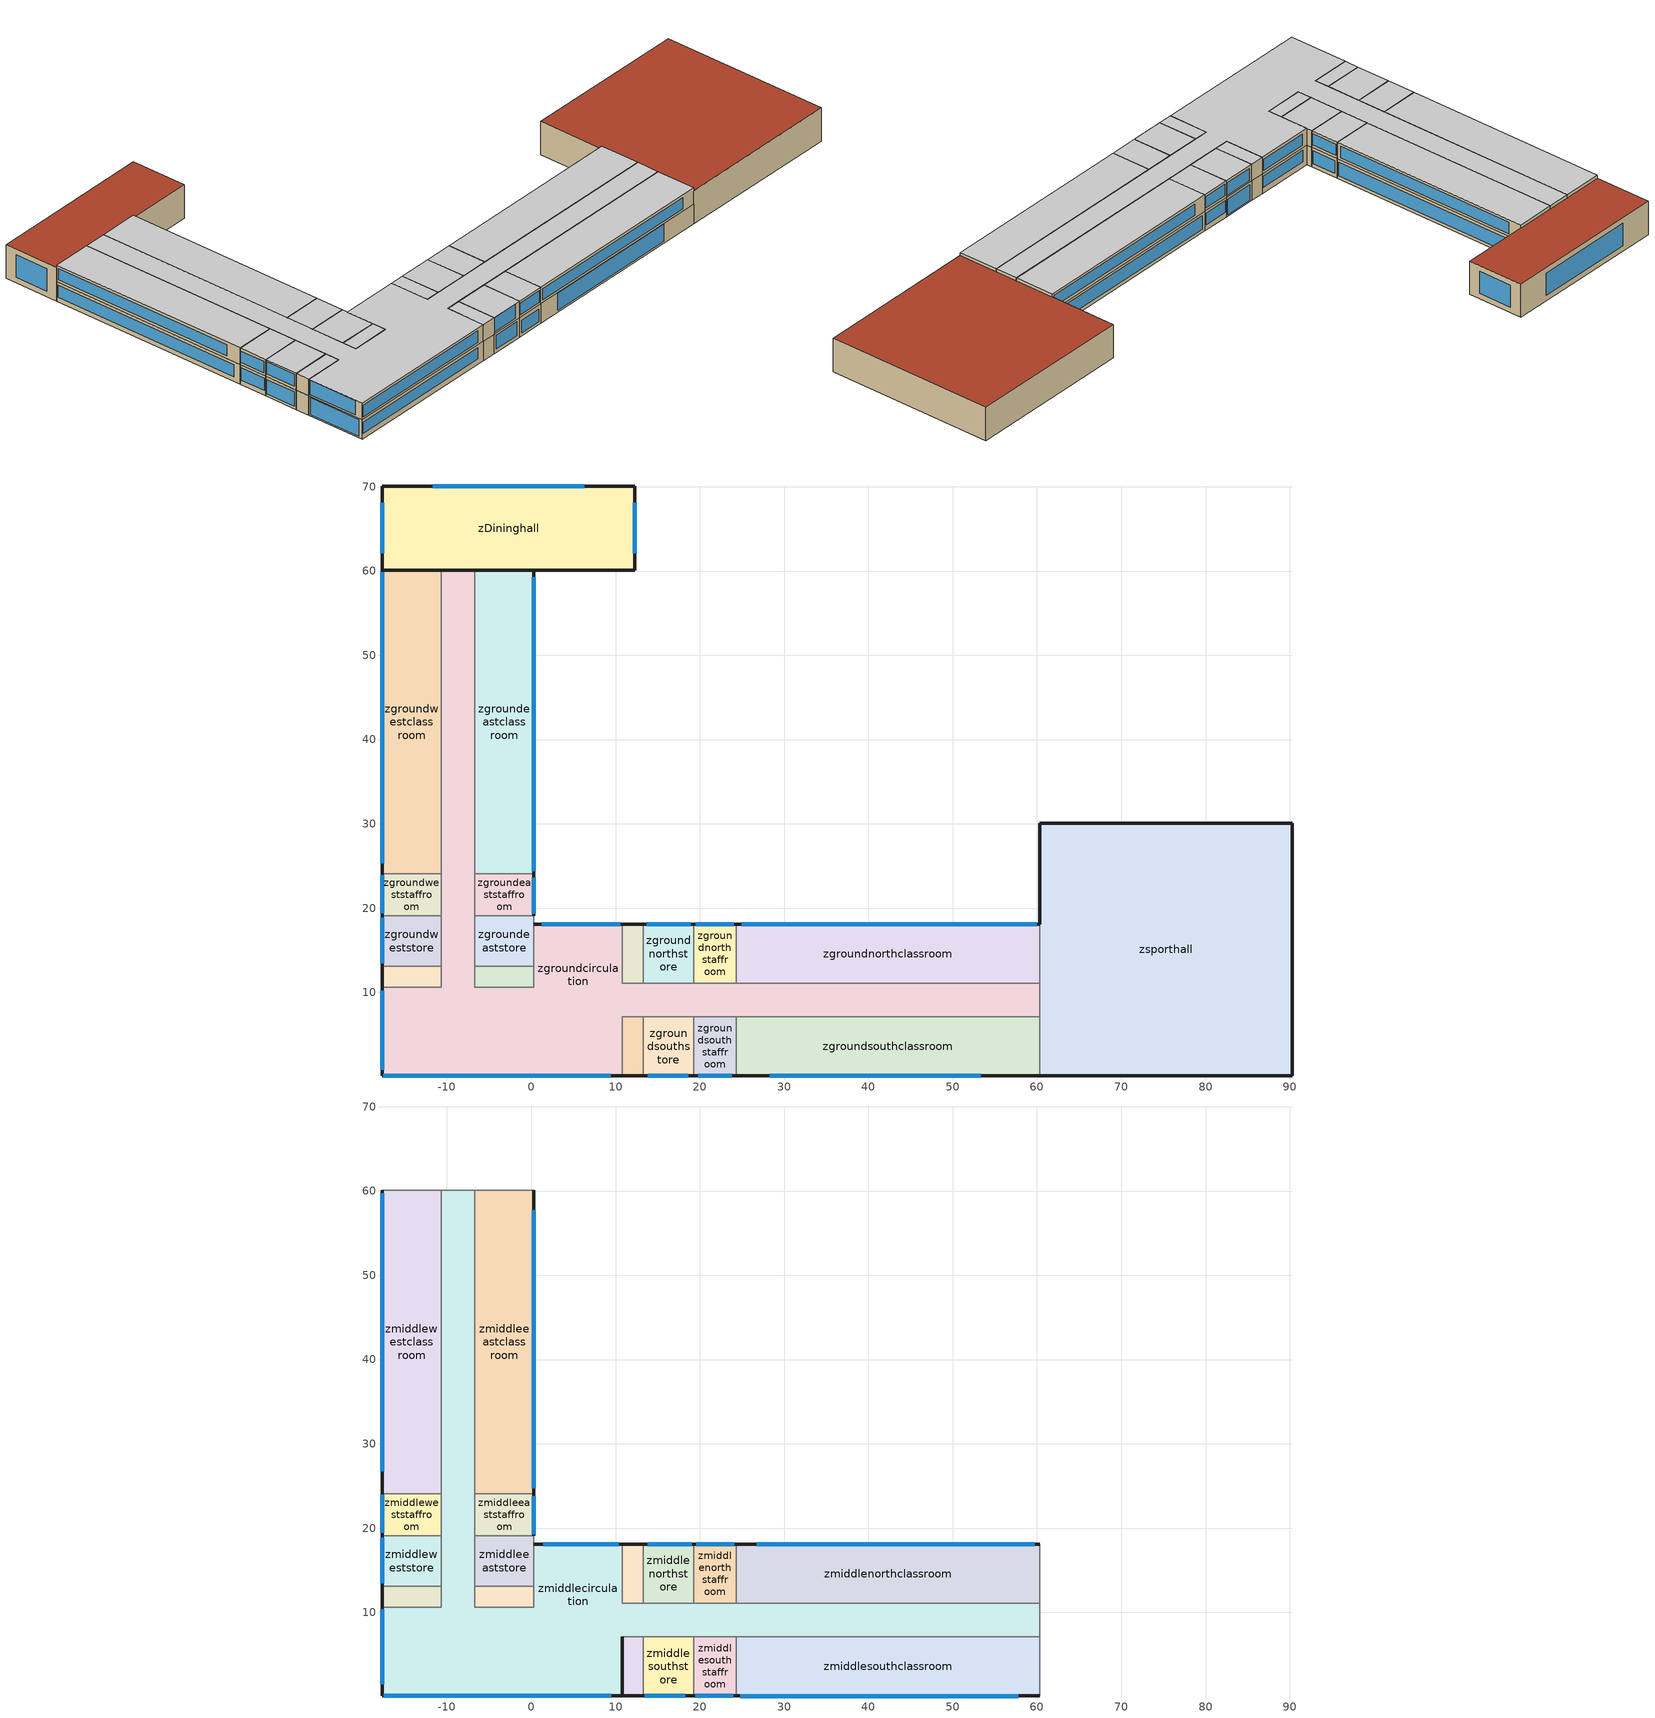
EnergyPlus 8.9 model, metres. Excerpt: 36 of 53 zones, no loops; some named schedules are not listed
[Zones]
zDininghall
 floor ground (Exterior Floor): 12.31,70.09 12.31,60.09 -17.69,60.09 -17.69,70.09 z0
 wall outside (Exterior Wall): 12.31,60.09 12.31,70.09 -17.69,70.09 -17.69,60.09 12.31,60.09 z0:6
 window (Exterior Window): -17.69,68.09 -17.69,62.09 / 6.31,70.09 -11.69,70.09 / 12.31,62.09 12.31,68.09 z1:5
 roof outside (Exterior Roof): -17.69,70.09 -17.69,60.09 12.31,60.09 12.31,70.09 z6
zgroundeastclassroom
 floor ground (Exterior Floor): 0.31,60.09 0.31,24.09 -6.69,24.09 -6.69,60.09 z0
 wall outside (Exterior Wall): 0.31,24.09 0.31,60.09 z0:3.5
 wall adiabatic (Interior Wall): 0.31,60.09 -6.69,60.09 -6.69,24.09 0.31,24.09 z0:3.5
 window (Exterior Window): 0.31,24.37 0.31,59.24 z0.58:3
 ceiling adiabatic (Interior Ceiling): -6.69,60.09 -6.69,24.09 0.31,24.09 0.31,60.09 z3.5
zgroundweststaffroom
 floor ground (Exterior Floor): -10.69,24.09 -10.69,19.09 -17.69,19.09 -17.69,24.09 z0
 wall outside (Exterior Wall): -17.69,24.09 -17.69,19.09 z0:3.5
 wall adiabatic (Interior Wall): -17.69,19.09 -10.69,19.09 -10.69,24.09 -17.69,24.09 z0:3.5
 window (Exterior Window): -17.69,23.92 -17.69,19.42 z0.82:3
 ceiling adiabatic (Interior Ceiling): -17.69,24.09 -17.69,19.09 -10.69,19.09 -10.69,24.09 z3.5
zgroundwestclassroom
 floor ground (Exterior Floor): -10.69,60.09 -10.69,24.09 -17.69,24.09 -17.69,60.09 z0
 wall outside (Exterior Wall): -17.69,60.09 -17.69,24.09 z0:3.5
 wall adiabatic (Interior Wall): -17.69,24.09 -10.69,24.09 -10.69,60.09 -17.69,60.09 z0:3.5
 window (Exterior Window): -17.69,59.85 -17.69,25.35 z0.78:3
 ceiling adiabatic (Interior Ceiling): -17.69,60.09 -17.69,24.09 -10.69,24.09 -10.69,60.09 z3.5
zgroundweststore
 floor ground (Exterior Floor): -10.69,19.09 -10.69,13.09 -17.69,13.09 -17.69,19.09 z0
 wall outside (Exterior Wall): -17.69,19.09 -17.69,13.09 z0:3.5
 wall adiabatic (Interior Wall): -17.69,13.09 -10.69,13.09 -10.69,19.09 -17.69,19.09 z0:3.5
 window (Exterior Window): -17.69,18.87 -17.69,13.47 z0.46:3
 roof outside (Exterior Roof): -17.69,19.09 -17.69,13.09 -10.69,13.09 -10.69,19.09 z3.5
zgroundwesttoilet
 floor ground (Exterior Floor): -10.69,13.09 -10.69,10.59 -17.69,10.59 -17.69,13.09 z0
 wall outside (Exterior Wall): -17.69,13.09 -17.69,10.59 z0:3.5
 wall adiabatic (Interior Wall): -17.69,10.59 -10.69,10.59 -10.69,13.09 -17.69,13.09 z0:3.5
 ceiling adiabatic (Interior Ceiling): -17.69,13.09 -17.69,10.59 -10.69,10.59 -10.69,13.09 z3.5
zgroundeasttoilet
 floor ground (Exterior Floor): 0.31,13.09 0.31,10.59 -6.69,10.59 -6.69,13.09 z0
 wall adiabatic (Exterior Wall): 0.31,13.09 -6.69,13.09 z0:3.5
 wall adiabatic (Interior Wall): -6.69,13.09 -6.69,10.59 0.31,10.59 0.31,13.09 z0:3.5
 ceiling adiabatic (Interior Ceiling): -6.69,13.09 -6.69,10.59 0.31,10.59 0.31,13.09 z3.5
zgroundeaststore
 floor ground (Exterior Floor): 0.31,19.09 0.31,13.09 -6.69,13.09 -6.69,19.09 z0
 wall adiabatic (Interior Wall): -6.69,19.09 -6.69,13.09 0.31,13.09 0.31,19.09 -6.69,19.09 z0:3.5
 ceiling adiabatic (Interior Ceiling): -6.69,19.09 -6.69,13.09 0.31,13.09 0.31,19.09 z3.5
zgroundeaststaffroom
 floor ground (Exterior Floor): 0.31,24.09 0.31,19.09 -6.69,19.09 -6.69,24.09 z0
 wall outside (Exterior Wall): 0.31,19.09 0.31,24.09 z0:3.5
 wall adiabatic (Interior Wall): 0.31,24.09 -6.69,24.09 -6.69,19.09 0.31,19.09 z0:3.5
 window (Exterior Window): 0.31,19.34 0.31,23.6 z0.7:3
 ceiling adiabatic (Interior Ceiling): -6.69,24.09 -6.69,19.09 0.31,19.09 0.31,24.09 z3.5
zgroundnorthclassroom
 floor ground (Exterior Floor): 60.31,18.09 60.31,11.09 24.31,11.09 24.31,18.09 z0
 wall outside (Exterior Wall): 60.31,18.09 24.31,18.09 z0:3.5
 wall adiabatic (Interior Wall): 24.31,18.09 24.31,11.09 60.31,11.09 60.31,18.09 z0:3.5
 window (Exterior Window): 59.97,18.09 24.97,18.09 z0.64:3
 ceiling adiabatic (Interior Ceiling): 24.31,18.09 24.31,11.09 60.31,11.09 60.31,18.09 z3.5
zgroundnorthstaffroom
 floor ground (Exterior Floor): 24.31,18.09 24.31,11.09 19.31,11.09 19.31,18.09 z0
 wall outside (Exterior Wall): 24.31,18.09 19.31,18.09 z0:3.5
 wall adiabatic (Interior Wall): 19.31,18.09 19.31,11.09 24.31,11.09 24.31,18.09 z0:3.5
 window (Exterior Window): 24.04,18.09 19.54,18.09 z1:3
 ceiling adiabatic (Interior Ceiling): 19.31,18.09 19.31,11.09 24.31,11.09 24.31,18.09 z3.5
zgroundnorthstore
 floor ground (Exterior Floor): 19.31,18.09 19.31,11.09 13.31,11.09 13.31,18.09 z0
 wall outside (Exterior Wall): 19.31,18.09 13.31,18.09 z0:3.5
 wall adiabatic (Interior Wall): 13.31,18.09 13.31,11.09 19.31,11.09 19.31,18.09 z0:3.5
 window (Exterior Window): 18.9,18.09 13.7,18.09 z0.23:3
 ceiling adiabatic (Interior Ceiling): 13.31,18.09 13.31,11.09 19.31,11.09 19.31,18.09 z3.5
zgroundnorthtoilet
 floor ground (Exterior Floor): 13.31,18.09 13.31,11.09 10.81,11.09 10.81,18.09 z0
 wall outside (Exterior Wall): 13.31,18.09 10.81,18.09 z0:3.5
 wall adiabatic (Interior Wall): 10.81,18.09 10.81,11.09 13.31,11.09 13.31,18.09 z0:3.5
 ceiling adiabatic (Interior Ceiling): 10.81,18.09 10.81,11.09 13.31,11.09 13.31,18.09 z3.5
zgroundsouthtoilet
 floor ground (Exterior Floor): 13.31,7.09 13.31,0.09 10.81,0.09 10.81,7.09 z0
 wall outside (Exterior Wall): 10.81,0.09 13.31,0.09 z0:3.5
 wall adiabatic (Interior Wall): 13.31,0.09 13.31,7.09 10.81,7.09 10.81,0.09 z0:3.5
 ceiling adiabatic (Interior Ceiling): 10.81,7.09 10.81,0.09 13.31,0.09 13.31,7.09 z3.5
zgroundsouthstaffroom
 floor ground (Exterior Floor): 24.31,7.09 24.31,0.09 19.31,0.09 19.31,7.09 z0
 wall outside (Exterior Wall): 19.31,0.09 24.31,0.09 z0:3.5
 wall adiabatic (Interior Wall): 24.31,0.09 24.31,7.09 19.31,7.09 19.31,0.09 z0:3.5
 window (Exterior Window): 19.8,0.09 23.78,0.09 z0.6:2.84
 ceiling adiabatic (Interior Ceiling): 19.31,7.09 19.31,0.09 24.31,0.09 24.31,7.09 z3.5
zgroundsouthstore
 floor ground (Exterior Floor): 19.31,7.09 19.31,0.09 13.31,0.09 13.31,7.09 z0
 wall outside (Exterior Wall): 13.31,0.09 19.31,0.09 z0:3.5
 wall adiabatic (Interior Wall): 19.31,0.09 19.31,7.09 13.31,7.09 13.31,0.09 z0:3.5
 window (Exterior Window): 13.84,0.09 18.64,0.09 z0.61:3.11
 ceiling adiabatic (Interior Ceiling): 13.31,7.09 13.31,0.09 19.31,0.09 19.31,7.09 z3.5
zgroundsouthclassroom
 floor ground (Exterior Floor): 60.31,7.09 60.31,0.09 24.31,0.09 24.31,7.09 z0
 wall outside (Exterior Wall): 24.31,0.09 60.31,0.09 z0:3.5
 wall adiabatic (Interior Wall): 60.31,0.09 60.31,7.09 24.31,7.09 24.31,0.09 z0:3.5
 window (Exterior Window): 28.31,0.09 53.31,0.09 z0.39:3.39
 ceiling adiabatic (Interior Ceiling): 24.31,7.09 24.31,0.09 60.31,0.09 60.31,7.09 z3.5
zsporthall
 floor ground (Exterior Floor): 90.31,30.09 90.31,0.09 60.31,0.09 60.31,30.09 z0
 wall outside (Exterior Wall): 60.31,0.09 90.31,0.09 90.31,30.09 60.31,30.09 60.31,18.09 z0:6
 wall adiabatic (Interior Wall): 60.31,18.09 60.31,0.09 z0:6
 roof outside (Exterior Roof): 60.31,30.09 60.31,0.09 90.31,0.09 90.31,30.09 z6
zgroundcirculation
 floor ground (Exterior Floor): 60.31,11.09 60.31,7.09 10.81,7.09 10.81,0.09 -17.69,0.09 -17.69,10.59 -10.69,10.59 -10.69,60.09 -6.69,60.09 -6.69,10.59 0.31,10.59 0.31,18.09 10.81,18.09 10.81,11.09 z0
 wall outside (Exterior Wall): 10.81,18.09 0.31,18.09 / -17.69,10.59 -17.69,0.09 10.81,0.09 z0:3.5
 wall adiabatic (Interior Wall): 0.31,18.09 0.31,10.59 -6.69,10.59 -6.69,60.09 -10.69,60.09 -10.69,10.59 -17.69,10.59 / 10.81,0.09 10.81,7.09 60.31,7.09 60.31,11.09 10.81,11.09 10.81,18.09 z0:3.5
 window (Exterior Window): -17.54,0.09 9.46,0.09 / 10.59,18.09 1.26,18.09 z1:3; -17.69,10.2 -17.69,0.82 z0.28:3.28
 ceiling adiabatic (Interior Ceiling): -10.69,60.09 -10.69,10.59 -17.69,10.59 -17.69,0.09 10.81,0.09 10.81,7.09 60.31,7.09 60.31,11.09 10.81,11.09 10.81,18.09 0.31,18.09 0.31,10.59 -6.69,10.59 -6.69,60.09 z3.5
zmiddlewestclassroom
 floor adiabatic (Interior Floor): -10.69,60.09 -10.69,24.09 -17.69,24.09 -17.69,60.09 z3.5
 wall outside (Exterior Wall): -17.69,60.09 -17.69,24.09 z3.5:6.5
 wall adiabatic (Interior Wall): -17.69,24.09 -10.69,24.09 -10.69,60.09 -17.69,60.09 z3.5:6.5
 window (Exterior Window): -17.69,59.75 -17.69,26.75 z4:6
 ceiling adiabatic (Interior Ceiling): -17.69,60.09 -17.69,24.09 -10.69,24.09 -10.69,60.09 z6.5
zmiddleweststaffroom
 floor adiabatic (Interior Floor): -10.69,24.09 -10.69,19.09 -17.69,19.09 -17.69,24.09 z3.5
 wall outside (Exterior Wall): -17.69,24.09 -17.69,19.09 z3.5:6.5
 wall adiabatic (Interior Wall): -17.69,19.09 -10.69,19.09 -10.69,24.09 -17.69,24.09 z3.5:6.5
 window (Exterior Window): -17.69,23.95 -17.69,19.45 z4:6
 ceiling adiabatic (Interior Ceiling): -17.69,24.09 -17.69,19.09 -10.69,19.09 -10.69,24.09 z6.5
zmiddleweststore
 floor adiabatic (Interior Floor): -10.69,19.09 -10.69,13.09 -17.69,13.09 -17.69,19.09 z3.5
 wall outside (Exterior Wall): -17.69,19.09 -17.69,13.09 z3.5:6.5
 wall adiabatic (Interior Wall): -17.69,13.09 -10.69,13.09 -10.69,19.09 -17.69,19.09 z3.5:6.5
 window (Exterior Window): -17.69,18.85 -17.69,13.45 z4:6.22
 ceiling adiabatic (Interior Ceiling): -17.69,19.09 -17.69,13.09 -10.69,13.09 -10.69,19.09 z6.5
zmiddlewesttoilet
 floor adiabatic (Interior Floor): -10.69,13.09 -10.69,10.59 -17.69,10.59 -17.69,13.09 z3.5
 wall outside (Exterior Wall): -17.69,13.09 -17.69,10.59 z3.5:6.5
 wall adiabatic (Interior Wall): -17.69,10.59 -10.69,10.59 -10.69,13.09 -17.69,13.09 z3.5:6.5
 ceiling adiabatic (Interior Ceiling): -17.69,13.09 -17.69,10.59 -10.69,10.59 -10.69,13.09 z6.5
zmiddlenorthstaffroom
 floor adiabatic (Interior Floor): 24.31,18.09 24.31,11.09 19.31,11.09 19.31,18.09 z3.5
 wall outside (Exterior Wall): 24.31,18.09 19.31,18.09 z3.5:6.5
 wall adiabatic (Interior Wall): 19.31,18.09 19.31,11.09 24.31,11.09 24.31,18.09 z3.5:6.5
 window (Exterior Window): 24.09,18.09 19.59,18.09 z4:6
 ceiling adiabatic (Interior Ceiling): 19.31,18.09 19.31,11.09 24.31,11.09 24.31,18.09 z6.5
zmiddlenorthclassroom
 floor adiabatic (Interior Floor): 60.31,18.09 60.31,11.09 24.31,11.09 24.31,18.09 z3.5
 wall outside (Exterior Wall): 60.31,18.09 24.31,18.09 z3.5:6.5
 wall adiabatic (Interior Wall): 24.31,18.09 24.31,11.09 60.31,11.09 60.31,18.09 z3.5:6.5
 window (Exterior Window): 59.73,18.09 26.73,18.09 z4:6
 ceiling adiabatic (Interior Ceiling): 24.31,18.09 24.31,11.09 60.31,11.09 60.31,18.09 z6.5
zmiddlenorthtoiler
 floor adiabatic (Interior Floor): 13.31,18.09 13.31,11.09 10.81,11.09 10.81,18.09 z3.5
 wall outside (Exterior Wall): 13.31,18.09 10.81,18.09 z3.5:6.5
 wall adiabatic (Interior Wall): 10.81,18.09 10.81,11.09 13.31,11.09 13.31,18.09 z3.5:6.5
 ceiling adiabatic (Interior Ceiling): 10.81,18.09 10.81,11.09 13.31,11.09 13.31,18.09 z6.5
zmiddlenorthstore
 floor adiabatic (Interior Floor): 19.31,18.09 19.31,11.09 13.31,11.09 13.31,18.09 z3.5
 wall outside (Exterior Wall): 19.31,18.09 13.31,18.09 z3.5:6.5
 wall adiabatic (Interior Wall): 13.31,18.09 13.31,11.09 19.31,11.09 19.31,18.09 z3.5:6.5
 window (Exterior Window): 19.05,18.09 13.85,18.09 z3.8:6
 ceiling adiabatic (Interior Ceiling): 13.31,18.09 13.31,11.09 19.31,11.09 19.31,18.09 z6.5
zmiddlesouthclassroom
 floor adiabatic (Interior Floor): 60.31,7.09 60.31,0.09 24.31,0.09 24.31,7.09 z3.5
 wall outside (Exterior Wall): 24.31,0.09 60.31,0.09 z3.5:6.5
 wall adiabatic (Interior Wall): 60.31,0.09 60.31,7.09 24.31,7.09 24.31,0.09 z3.5:6.5
 window (Exterior Window): 24.78,0.09 57.78,0.09 z4:6
 ceiling adiabatic (Interior Ceiling): 24.31,7.09 24.31,0.09 60.31,0.09 60.31,7.09 z6.5
zmiddlesouthstaffroom
 floor adiabatic (Interior Floor): 24.31,7.09 24.31,0.09 19.31,0.09 19.31,7.09 z3.5
 wall outside (Exterior Wall): 19.31,0.09 24.31,0.09 z3.5:6.5
 wall adiabatic (Interior Wall): 24.31,0.09 24.31,7.09 19.31,7.09 19.31,0.09 z3.5:6.5
 window (Exterior Window): 19.47,0.09 23.97,0.09 z4:6
 ceiling adiabatic (Interior Ceiling): 19.31,7.09 19.31,0.09 24.31,0.09 24.31,7.09 z6.5
zmiddlesouthtoilet
 floor adiabatic (Interior Floor): 13.31,7.09 13.31,0.09 10.81,0.09 10.81,7.09 z3.5
 wall outside (Exterior Wall): 10.81,0.09 13.31,0.09 z3.5:6.5
 wall outside (Interior Wall): 10.81,7.09 10.81,0.09 z3.5:6.5
 wall adiabatic (Interior Wall): 13.31,0.09 13.31,7.09 10.81,7.09 z3.5:6.5
 ceiling adiabatic (Interior Ceiling): 10.81,7.09 10.81,0.09 13.31,0.09 13.31,7.09 z6.5
zmiddlesouthstore
 floor adiabatic (Interior Floor): 19.31,7.09 19.31,0.09 13.31,0.09 13.31,7.09 z3.5
 wall outside (Exterior Wall): 13.31,0.09 19.31,0.09 z3.5:6.5
 wall adiabatic (Interior Wall): 19.31,0.09 19.31,7.09 13.31,7.09 13.31,0.09 z3.5:6.5
 window (Exterior Window): 13.49,0.09 18.29,0.09 z3.88:6.38
 ceiling adiabatic (Interior Ceiling): 13.31,7.09 13.31,0.09 19.31,0.09 19.31,7.09 z6.5
zmiddlecirculation
 floor adiabatic (Interior Floor): 60.31,11.09 60.31,7.09 10.81,7.09 10.81,0.09 -17.69,0.09 -17.69,10.59 -10.69,10.59 -10.69,60.09 -6.69,60.09 -6.69,10.59 0.31,10.59 0.31,18.09 10.81,18.09 10.81,11.09 z3.5
 wall outside (Exterior Wall): -17.69,10.59 -17.69,0.09 10.81,0.09 / 10.81,18.09 0.31,18.09 z3.5:6.5
 wall adiabatic (Interior Wall): 10.81,0.09 10.81,7.09 60.31,7.09 60.31,11.09 10.81,11.09 10.81,18.09 / 0.31,18.09 0.31,10.59 -6.69,10.59 -6.69,60.09 -10.69,60.09 -10.69,10.59 -17.69,10.59 z3.5:6.5
 window (Exterior Window): -17.48,0.09 9.52,0.09 / 10.4,18.09 1.4,18.09 z4:6; -17.69,10.36 -17.69,1.51 z3.82:6.36
 ceiling adiabatic (Interior Ceiling): -10.69,60.09 -10.69,10.59 -17.69,10.59 -17.69,0.09 10.81,0.09 10.81,7.09 60.31,7.09 60.31,11.09 10.81,11.09 10.81,18.09 0.31,18.09 0.31,10.59 -6.69,10.59 -6.69,60.09 z6.5
zmiddleeaststaffroom
 floor adiabatic (Interior Floor): 0.31,24.09 0.31,19.09 -6.69,19.09 -6.69,24.09 z3.5
 wall outside (Exterior Wall): 0.31,19.09 0.31,24.09 z3.5:6.5
 wall adiabatic (Interior Wall): 0.31,24.09 -6.69,24.09 -6.69,19.09 0.31,19.09 z3.5:6.5
 window (Exterior Window): 0.31,19.26 0.31,23.76 z4:6
 ceiling adiabatic (Interior Ceiling): -6.69,24.09 -6.69,19.09 0.31,19.09 0.31,24.09 z6.5
zmiddleeastclassroom
 floor ground (Exterior Floor): 0.31,60.09 0.31,24.09 -6.69,24.09 -6.69,60.09 z3.5
 wall outside (Exterior Wall): 0.31,24.09 0.31,60.09 z3.5:6.5
 wall adiabatic (Interior Wall): 0.31,60.09 -6.69,60.09 -6.69,24.09 0.31,24.09 z3.5:6.5
 window (Exterior Window): 0.31,24.72 0.31,57.72 z4:6
 ceiling adiabatic (Interior Ceiling): -6.69,60.09 -6.69,24.09 0.31,24.09 0.31,60.09 z6.5
zmiddleeaststore
 floor adiabatic (Interior Floor): 0.31,19.09 0.31,13.09 -6.69,13.09 -6.69,19.09 z3.5
 wall adiabatic (Interior Wall): 0.31,19.09 -6.69,19.09 -6.69,13.09 0.31,13.09 0.31,19.09 z3.5:6.5
 ceiling adiabatic (Interior Ceiling): -6.69,19.09 -6.69,13.09 0.31,13.09 0.31,19.09 z6.5
zmiddleeasttoilet
 floor adiabatic (Interior Floor): 0.31,13.09 0.31,10.59 -6.69,10.59 -6.69,13.09 z3.5
 wall adiabatic (Interior Wall): 0.31,10.59 0.31,13.09 -6.69,13.09 -6.69,10.59 0.31,10.59 z3.5:6.5
 ceiling adiabatic (Interior Ceiling): -6.69,13.09 -6.69,10.59 0.31,10.59 0.31,13.09 z6.5
[Building]
SecondarySchool900: North Axis=0; Terrain=City; Loads Convergence Tolerance Value=0.04; Temperature Convergence Tolerance Value=0.4; Solar Distribution=MinimalShadowing; Maximum Number of Warmup Days=25; Minimum Number of Warmup Days=6
[Site:Location]
LONDON/GATWICK_GBR Design_Conditions: Latitude=51.15; Longitude=-0.18; Time Zone=0; Elevation=62
[SizingPeriod:DesignDay] Day of Month=21; Humidity Condition Type=Wetbulb; Barometric Pressure=100582; Rain Indicator=No; Snow Indicator=No; Daylight Saving Time Indicator=No; Solar Model Indicator=ASHRAEClearSky
Name | Month | Day Type | Maximum DryBulb Temperature | Daily DryBulb Temperature Range | Wetbulb or DewPoint at Maximum DryBulb | Wind Speed | Wind Direction | Sky Clearness
LONDON/GATWICK Ann Htg 99.6% Condns DB | 2 | WinterDesignDay | -4.6 | 0 | -4.6 | 1.5 | 80 | 0
LONDON/GATWICK Ann Clg .4% Condns DB=>MWB | 7 | SummerDesignDay | 27.2 | 9.7 | 18.7 | 3.5 | 90 | 1
[Material]
Name | Roughness | Thickness | Conductivity | Density | Specific Heat
I01 25mm insulation board | MediumRough | 0.0254 | 0.03 | 43 | 1210
I02 50mm insulation board | MediumRough | 0.0508 | 0.03 | 43 | 1210
G01a 19mm gypsum board | MediumSmooth | 0.019 | 0.16 | 800 | 1090
M11 100mm lightweight concrete | MediumRough | 0.1016 | 0.53 | 1280 | 840
F16 Acoustic tile | MediumSmooth | 0.0191 | 0.06 | 368 | 590
M01 100mm brick | MediumRough | 0.1016 | 0.89 | 1920 | 790
M15 200mm heavyweight concrete | MediumRough | 0.2032 | 1.95 | 2240 | 900
[Material:AirGap]
Name | Thermal Resistance
F04 Wall air space resistance | 0.15
F05 Ceiling air space resistance | 0.18
[WindowMaterial:Glazing]
CLEAR 6MM: Optical Data Type=SpectralAverage; Thickness=0.006; Solar Transmittance at Normal Incidence=0.775; Front Side Solar Reflectance at Normal Incidence=0.071; Back Side Solar Reflectance at Normal Incidence=0.071; Visible Transmittance at Normal Incidence=0.881; Front Side Visible Reflectance at Normal Incidence=0.08; Back Side Visible Reflectance at Normal Incidence=0.08; Infrared Transmittance at Normal Incidence=0; Front Side Infrared Hemispherical Emissivity=0.84; Back Side Infrared Hemispherical Emissivity=0.84; Conductivity=0.9
[Construction]
Exterior Floor: M11 100mm lightweight concrete, M15 200mm heavyweight concrete
Interior Floor: F16 Acoustic tile, F05 Ceiling air space resistance, M11 100mm lightweight concrete
Exterior Wall: M01 100mm brick, M15 200mm heavyweight concrete, I01 25mm insulation board, F04 Wall air space resistance, G01a 19mm gypsum board
Interior Wall: G01a 19mm gypsum board, F04 Wall air space resistance, G01a 19mm gypsum board
Interior Ceiling: M11 100mm lightweight concrete, F05 Ceiling air space resistance, F16 Acoustic tile
Exterior Window: CLEAR 6MM
Exterior Roof: M01 100mm brick, M15 200mm heavyweight concrete, I02 50mm insulation board, F04 Wall air space resistance, G01a 19mm gypsum board
[Zone] Multiplier=1
zDininghall; zgroundeastclassroom; zgroundweststaffroom; zgroundwestclassroom; zgroundweststore; zgroundwesttoilet; zgroundeasttoilet; zgroundeaststore; zgroundeaststaffroom; zgroundnorthclassroom; zgroundnorthstaffroom; zgroundnorthstore; zgroundnorthtoilet; zgroundsouthtoilet; zgroundsouthstaffroom; zgroundsouthstore; zgroundsouthclassroom; zsporthall; zgroundcirculation; zmiddlewestclassroom; zmiddleweststaffroom; zmiddleweststore; zmiddlewesttoilet; zmiddlenorthstaffroom; zmiddlenorthclassroom; zmiddlenorthtoiler; zmiddlenorthstore; zmiddlesouthclassroom; zmiddlesouthstaffroom; zmiddlesouthtoilet; zmiddlesouthstore; zmiddlecirculation; zmiddleeaststaffroom; zmiddleeastclassroom; zmiddleeaststore; zmiddleeasttoilet
[PEOPLE] Number of People Calculation Method=People/Area; Sensible Heat Fraction=autocalculate; Carbon Dioxide Generation Rate=3.82e-08; Enable ASHRAE 55 Comfort Warnings=No; Mean Radiant Temperature Calculation Type=ZoneAveraged; Clothing Insulation Calculation Method=ClothingInsulationSchedule
Name | Zone or ZoneList | Number of People Schedule | People per Zone Floor Area | Fraction Radiant | Activity Level Schedule
OccuZDININGHALL | ZDININGHALL | SecSchl_EatDrink_Occ | 0.2 | 0.39 | diningactivity
OccuZGROUNDCIRCULATION | ZGROUNDCIRCULATION | SecSchl_Circulation_Occ | 0.11 | 0.5 | circulationactivity
OccuZGROUNDEASTCLASSROOM | ZGROUNDEASTCLASSROOM | SecSchl_ClassRm_Occ | 0.55 | 0.5 | classactivity
OccuZGROUNDEASTSTAFFROOM | ZGROUNDEASTSTAFFROOM | SecSchl_OpenOff_Occ | 0.11 | 0.39 | staffactivity
OccuZGROUNDEASTSTORE | ZGROUNDEASTSTORE | SecSchl_Store_Occ | 0.11 | 0.5 | storeactivity
OccuZGROUNDEASTTOILET | ZGROUNDEASTTOILET | SecSchl_Toilet_Occ | 0.11 | 0.5 | toiletactivity
OccuZGROUNDNORTHCLASSROOM | ZGROUNDNORTHCLASSROOM | SecSchl_ClassRm_Occ | 0.55 | 0.5 | classactivity
OccuZGROUNDNORTHSTAFFROOM | ZGROUNDNORTHSTAFFROOM | SecSchl_OpenOff_Occ | 0.11 | 0.39 | staffactivity
OccuZGROUNDNORTHSTORE | ZGROUNDNORTHSTORE | SecSchl_Store_Occ | 0.11 | 0.5 | storeactivity
OccuZGROUNDNORTHTOILET | ZGROUNDNORTHTOILET | SecSchl_Toilet_Occ | 0.11 | 0.5 | toiletactivity
OccuZGROUNDSOUTHCLASSROOM | ZGROUNDSOUTHCLASSROOM | SecSchl_ClassRm_Occ | 0.55 | 0.5 | classactivity
OccuZGROUNDSOUTHSTAFFROOM | ZGROUNDSOUTHSTAFFROOM | SecSchl_OpenOff_Occ | 0.11 | 0.39 | staffactivity
OccuZGROUNDSOUTHSTORE | ZGROUNDSOUTHSTORE | SecSchl_Store_Occ | 0.11 | 0.5 | storeactivity
OccuZGROUNDSOUTHTOILET | ZGROUNDSOUTHTOILET | SecSchl_Toilet_Occ | 0.11 | 0.5 | toiletactivity
OccuZGROUNDWESTCLASSROOM | ZGROUNDWESTCLASSROOM | SecSchl_ClassRm_Occ | 0.55 | 0.5 | classactivity
OccuZGROUNDWESTSTAFFROOM | ZGROUNDWESTSTAFFROOM | SecSchl_OpenOff_Occ | 0.11 | 0.39 | staffactivity
OccuZGROUNDWESTSTORE | ZGROUNDWESTSTORE | SecSchl_Store_Occ | 0.11 | 0.5 | storeactivity
OccuZGROUNDWESTTOILET | ZGROUNDWESTTOILET | SecSchl_Toilet_Occ | 0.11 | 0.5 | toiletactivity
OccuZMIDDLECIRCULATION | ZMIDDLECIRCULATION | SecSchl_Circulation_Occ | 0.11 | 0.5 | circulationactivity
OccuZMIDDLEEASTCLASSROOM | ZMIDDLEEASTCLASSROOM | SecSchl_ClassRm_Occ | 0.55 | 0.5 | classactivity
OccuZMIDDLEEASTSTAFFROOM | ZMIDDLEEASTSTAFFROOM | SecSchl_OpenOff_Occ | 0.11 | 0.39 | staffactivity
OccuZMIDDLEEASTSTORE | ZMIDDLEEASTSTORE | SecSchl_Store_Occ | 0.11 | 0.5 | storeactivity
OccuZMIDDLEEASTTOILET | ZMIDDLEEASTTOILET | SecSchl_Toilet_Occ | 0.11 | 0.5 | toiletactivity
OccuZMIDDLENORTHCLASSROOM | ZMIDDLENORTHCLASSROOM | SecSchl_ClassRm_Occ | 0.55 | 0.5 | classactivity
OccuZMIDDLENORTHSTAFFROOM | ZMIDDLENORTHSTAFFROOM | SecSchl_OpenOff_Occ | 0.11 | 0.39 | staffactivity
OccuZMIDDLENORTHSTORE | ZMIDDLENORTHSTORE | SecSchl_Store_Occ | 0.11 | 0.5 | storeactivity
OccuZMIDDLENORTHTOILER | ZMIDDLENORTHTOILER | SecSchl_Toilet_Occ | 0.11 | 0.5 | toiletactivity
OccuZMIDDLESOUTHCLASSROOM | ZMIDDLESOUTHCLASSROOM | SecSchl_ClassRm_Occ | 0.55 | 0.5 | classactivity
OccuZMIDDLESOUTHSTAFFROOM | ZMIDDLESOUTHSTAFFROOM | SecSchl_OpenOff_Occ | 0.11 | 0.39 | staffactivity
OccuZMIDDLESOUTHSTORE | ZMIDDLESOUTHSTORE | SecSchl_Store_Occ | 0.11 | 0.5 | storeactivity
OccuZMIDDLESOUTHTOILET | ZMIDDLESOUTHTOILET | SecSchl_Toilet_Occ | 0.11 | 0.5 | toiletactivity
OccuZMIDDLEWESTCLASSROOM | ZMIDDLEWESTCLASSROOM | SecSchl_ClassRm_Occ | 0.55 | 0.5 | classactivity
OccuZMIDDLEWESTSTAFFROOM | ZMIDDLEWESTSTAFFROOM | SecSchl_OpenOff_Occ | 0.11 | 0.39 | staffactivity
OccuZMIDDLEWESTSTORE | ZMIDDLEWESTSTORE | SecSchl_Store_Occ | 0.11 | 0.5 | storeactivity
OccuZMIDDLEWESTTOILET | ZMIDDLEWESTTOILET | SecSchl_Toilet_Occ | 0.11 | 0.5 | toiletactivity
OccuZSPORTHALL | ZSPORTHALL | SecSchl_DrySptHall_Occ | 0.05 | 0.66 | sportactivity
[LIGHTS] Design Level Calculation Method=Watts/Area; Return Air Fraction=0; Fraction Radiant=0.42; Fraction Visible=0.18; Fraction Replaceable=1; EndUse Subcategory=General; Return Air Fraction Calculated from Plenum Temperature=No; Return Air Fraction Function of Plenum Temperature Coefficient 1=0; Return Air Fraction Function of Plenum Temperature Coefficient 2=0
Name | Zone or ZoneList | Schedule | Watts per Zone Floor Area
ZDININGHALL light | ZDININGHALL | SecSchl_EatDrink_Light | 3.75
ZGROUNDCIRCULATION light | ZGROUNDCIRCULATION | SecSchl_Circulation_Light | 2.5
ZGROUNDEASTCLASSROOM light | ZGROUNDEASTCLASSROOM | SecSchl_ClassRm_Light | 7.5
ZGROUNDEASTSTAFFROOM light | ZGROUNDEASTSTAFFROOM | SecSchl_OpenOff_Light | 12.5
ZGROUNDEASTSTORE light | ZGROUNDEASTSTORE | SecSchl_Store_Light | 1.25
ZGROUNDEASTTOILET light | ZGROUNDEASTTOILET | SecSchl_Toilet_Light | 2.5
ZGROUNDNORTHCLASSROOM light | ZGROUNDNORTHCLASSROOM | SecSchl_ClassRm_Light | 7.5
ZGROUNDNORTHSTAFFROOM light | ZGROUNDNORTHSTAFFROOM | SecSchl_OpenOff_Light | 12.5
ZGROUNDNORTHSTORE light | ZGROUNDNORTHSTORE | SecSchl_Store_Light | 1.25
ZGROUNDNORTHTOILET light | ZGROUNDNORTHTOILET | SecSchl_Toilet_Light | 2.5
ZGROUNDSOUTHCLASSROOM light | ZGROUNDSOUTHCLASSROOM | SecSchl_ClassRm_Light | 7.5
ZGROUNDSOUTHSTAFFROOM light | ZGROUNDSOUTHSTAFFROOM | SecSchl_OpenOff_Light | 12.5
ZGROUNDSOUTHSTORE light | ZGROUNDSOUTHSTORE | SecSchl_Store_Light | 1.25
ZGROUNDSOUTHTOILET light | ZGROUNDSOUTHTOILET | SecSchl_Toilet_Light | 2.5
ZGROUNDWESTCLASSROOM light | ZGROUNDWESTCLASSROOM | SecSchl_ClassRm_Light | 7.5
ZGROUNDWESTSTAFFROOM light | ZGROUNDWESTSTAFFROOM | SecSchl_OpenOff_Light | 12.5
ZGROUNDWESTSTORE light | ZGROUNDWESTSTORE | SecSchl_Store_Light | 1.25
ZGROUNDWESTTOILET light | ZGROUNDWESTTOILET | SecSchl_Toilet_Light | 2.5
ZMIDDLECIRCULATION light | ZMIDDLECIRCULATION | SecSchl_Circulation_Light | 2.5
ZMIDDLEEASTCLASSROOM light | ZMIDDLEEASTCLASSROOM | SecSchl_ClassRm_Light | 7.5
ZMIDDLEEASTSTAFFROOM light | ZMIDDLEEASTSTAFFROOM | SecSchl_OpenOff_Light | 12.5
ZMIDDLEEASTSTORE light | ZMIDDLEEASTSTORE | SecSchl_Store_Light | 1.25
ZMIDDLEEASTTOILET light | ZMIDDLEEASTTOILET | SecSchl_Toilet_Light | 2.5
ZMIDDLENORTHCLASSROOM light | ZMIDDLENORTHCLASSROOM | SecSchl_ClassRm_Light | 7.5
ZMIDDLENORTHSTAFFROOM light | ZMIDDLENORTHSTAFFROOM | SecSchl_OpenOff_Light | 12.5
ZMIDDLENORTHSTORE light | ZMIDDLENORTHSTORE | SecSchl_Store_Light | 1.25
ZMIDDLENORTHTOILER light | ZMIDDLENORTHTOILER | SecSchl_Toilet_Light | 2.5
ZMIDDLESOUTHCLASSROOM light | ZMIDDLESOUTHCLASSROOM | SecSchl_ClassRm_Light | 7.5
ZMIDDLESOUTHSTAFFROOM light | ZMIDDLESOUTHSTAFFROOM | SecSchl_OpenOff_Light | 12.5
ZMIDDLESOUTHSTORE light | ZMIDDLESOUTHSTORE | SecSchl_Store_Light | 1.25
ZMIDDLESOUTHTOILET light | ZMIDDLESOUTHTOILET | SecSchl_Toilet_Light | 2.5
ZMIDDLEWESTCLASSROOM light | ZMIDDLEWESTCLASSROOM | SecSchl_ClassRm_Light | 7.5
ZMIDDLEWESTSTAFFROOM light | ZMIDDLEWESTSTAFFROOM | SecSchl_OpenOff_Light | 12.5
ZMIDDLEWESTSTORE light | ZMIDDLEWESTSTORE | SecSchl_Store_Light | 1.25
ZMIDDLEWESTTOILET light | ZMIDDLEWESTTOILET | SecSchl_Toilet_Light | 2.5
ZSPORTHALL light | ZSPORTHALL | SecSchl_DrySptHall_Light | 7.5
[ELECTRICEQUIPMENT] Design Level Calculation Method=Watts/Area; Fraction Latent=0; Fraction Radiant=0.5; Fraction Lost=0; EndUse Subcategory=General
Name | Zone or ZoneList | Schedule | Watts per Zone Floor Area
ZDININGHALL equip | ZDININGHALL | SecSchl_EatDrink_Equip | 20
ZGROUNDCIRCULATION equip | ZGROUNDCIRCULATION | SecSchl_Circulation_Equip | 2
ZGROUNDEASTCLASSROOM equip | ZGROUNDEASTCLASSROOM | SecSchl_ClassRm_Equip | 5
ZGROUNDEASTSTAFFROOM equip | ZGROUNDEASTSTAFFROOM | SecSchl_OpenOff_Equip | 15
ZGROUNDEASTSTORE equip | ZGROUNDEASTSTORE | SecSchl_Store_Equip | 2
ZGROUNDEASTTOILET equip | ZGROUNDEASTTOILET | SecSchl_Toilet_Equip | 5
ZGROUNDNORTHCLASSROOM equip | ZGROUNDNORTHCLASSROOM | SecSchl_ClassRm_Equip | 5
ZGROUNDNORTHSTAFFROOM equip | ZGROUNDNORTHSTAFFROOM | SecSchl_OpenOff_Equip | 15
ZGROUNDNORTHSTORE equip | ZGROUNDNORTHSTORE | SecSchl_Store_Equip | 2
ZGROUNDNORTHTOILET equip | ZGROUNDNORTHTOILET | SecSchl_Toilet_Equip | 5
ZGROUNDSOUTHCLASSROOM equip | ZGROUNDSOUTHCLASSROOM | SecSchl_ClassRm_Equip | 5
ZGROUNDSOUTHSTAFFROOM equip | ZGROUNDSOUTHSTAFFROOM | SecSchl_OpenOff_Equip | 15
ZGROUNDSOUTHSTORE equip | ZGROUNDSOUTHSTORE | SecSchl_Store_Equip | 2
ZGROUNDSOUTHTOILET equip | ZGROUNDSOUTHTOILET | SecSchl_Toilet_Equip | 5
ZGROUNDWESTCLASSROOM equip | ZGROUNDWESTCLASSROOM | SecSchl_ClassRm_Equip | 5
ZGROUNDWESTSTAFFROOM equip | ZGROUNDWESTSTAFFROOM | SecSchl_OpenOff_Equip | 15
ZGROUNDWESTSTORE equip | ZGROUNDWESTSTORE | SecSchl_Store_Equip | 2
ZGROUNDWESTTOILET equip | ZGROUNDWESTTOILET | SecSchl_Toilet_Equip | 5
ZMIDDLECIRCULATION equip | ZMIDDLECIRCULATION | SecSchl_Circulation_Equip | 2
ZMIDDLEEASTCLASSROOM equip | ZMIDDLEEASTCLASSROOM | SecSchl_ClassRm_Equip | 5
ZMIDDLEEASTSTAFFROOM equip | ZMIDDLEEASTSTAFFROOM | SecSchl_OpenOff_Equip | 15
ZMIDDLEEASTSTORE equip | ZMIDDLEEASTSTORE | SecSchl_Store_Equip | 2
ZMIDDLEEASTTOILET equip | ZMIDDLEEASTTOILET | SecSchl_Toilet_Equip | 5
ZMIDDLENORTHCLASSROOM equip | ZMIDDLENORTHCLASSROOM | SecSchl_ClassRm_Equip | 5
ZMIDDLENORTHSTAFFROOM equip | ZMIDDLENORTHSTAFFROOM | SecSchl_OpenOff_Equip | 15
ZMIDDLENORTHSTORE equip | ZMIDDLENORTHSTORE | SecSchl_Store_Equip | 2
ZMIDDLENORTHTOILER equip | ZMIDDLENORTHTOILER | SecSchl_Toilet_Equip | 5
ZMIDDLESOUTHCLASSROOM equip | ZMIDDLESOUTHCLASSROOM | SecSchl_ClassRm_Equip | 5
ZMIDDLESOUTHSTAFFROOM equip | ZMIDDLESOUTHSTAFFROOM | SecSchl_OpenOff_Equip | 15
ZMIDDLESOUTHSTORE equip | ZMIDDLESOUTHSTORE | SecSchl_Store_Equip | 2
ZMIDDLESOUTHTOILET equip | ZMIDDLESOUTHTOILET | SecSchl_Toilet_Equip | 5
ZMIDDLEWESTCLASSROOM equip | ZMIDDLEWESTCLASSROOM | SecSchl_ClassRm_Equip | 5
ZMIDDLEWESTSTAFFROOM equip | ZMIDDLEWESTSTAFFROOM | SecSchl_OpenOff_Equip | 15
ZMIDDLEWESTSTORE equip | ZMIDDLEWESTSTORE | SecSchl_Store_Equip | 2
ZMIDDLEWESTTOILET equip | ZMIDDLEWESTTOILET | SecSchl_Toilet_Equip | 5
ZSPORTHALL equip | ZSPORTHALL | SecSchl_DrySptHall_Equip | 2
[DAYLIGHTING:CONTROLS] Daylighting Method=SplitFlux; Lighting Control Type=Continuous; Minimum Input Power Fraction for Continuous or ContinuousOff Dimming Control=0.3; Minimum Light Output Fraction for Continuous or ContinuousOff Dimming Control=0.2; Number of Stepped Control Steps=1; Probability Lighting will be Reset When Needed in Manual Stepped Control=1; Glare Calculation Azimuth Angle of View Direction Clockwise from Zone yAxis=0; Maximum Allowable Discomfort Glare Index=22; Fraction of Zone Controlled by Reference Point 1=1; Fraction of Zone Controlled by Reference Point 2=1; Fraction of Zone Controlled by Reference Point 3=1; Illuminance Setpoint at Reference Point 3=500; Fraction of Zone Controlled by Reference Point 4=1; Illuminance Setpoint at Reference Point 4=500; Fraction of Zone Controlled by Reference Point 5=1; Illuminance Setpoint at Reference Point 5=500; Fraction of Zone Controlled by Reference Point 6=1; Illuminance Setpoint at Reference Point 6=500; Fraction of Zone Controlled by Reference Point 7=1; Illuminance Setpoint at Reference Point 7=500; Fraction of Zone Controlled by Reference Point 8=1; Illuminance Setpoint at Reference Point 8=500; Fraction of Zone Controlled by Reference Point 9=1; Illuminance Setpoint at Reference Point 9=500; Fraction of Zone Controlled by Reference Point 10=1; Illuminance Setpoint at Reference Point 10=500
Name | Zone | Daylighting Reference Point 1 | Illuminance Setpoint at Reference Point 1 | Daylighting Reference Point 2 | Illuminance Setpoint at Reference Point 2
Daylightingcontrolzgroundsouthclassroom | zgroundsouthclassroom | zgroundsouthclassroom_RP_1 | 0 | zgroundsouthclassroom_RP_2 | 0
Daylightingcontrolzmiddlewestclassroom | zmiddlewestclassroom | zmiddlewestclassroom_RP_1 | 300 | zmiddlewestclassroom_RP_2 | 300
Daylightingcontrolzgroundwestclassroom | zgroundwestclassroom | zgroundwestclassroom_RP_1 | 300 | zgroundwestclassroom_RP_2 | 300
Daylightingcontrolzmiddlecirculation | zmiddlecirculation | zmiddlecirculation_RP_1 | 100 | zmiddlecirculation_RP_2 | 100
Daylightingcontrolzgroundcirculation | zgroundcirculation | zgroundcirculation_RP_1 | 100 | zgroundcirculation_RP_2 | 100
Daylightingcontrolzgroundnorthclassroom | zgroundnorthclassroom | zgroundnorthclassroom_RP_1 | 500 | zgroundnorthclassroom_RP_2 | 500
Daylightingcontrolzmiddlenorthclassroom | zmiddlenorthclassroom | zmiddlenorthclassroom_RP_1 | 500 | zmiddlenorthclassroom_RP_2 | 500
Daylightingcontrolzmiddleeastclassroom | zmiddleeastclassroom | zmiddleeastclassroom_RP_1 | 500 | zmiddleeastclassroom_RP_2 | 500
Daylightingcontrolzgroundeastclassroom | zgroundeastclassroom | zgroundeastclassroom_RP_1 | 500 | zgroundeastclassroom_RP_2 | 500
Daylightingcontrolzmiddlenorthstore | zmiddlenorthstore | zmiddlenorthstore_RP_1 | 500 | zmiddlenorthstore_RP_2 | 500
Daylightingcontrolzgroundnorthstore | zgroundnorthstore | zgroundnorthstore_RP_1 | 500 | zgroundnorthstore_RP_2 | 500
Daylightingcontrolzmiddleweststore | zmiddleweststore | zmiddleweststore_RP_1 | 500 | zmiddleweststore_RP_2 | 500
Daylightingcontrolzgroundweststore | zgroundweststore | zgroundweststore_RP_1 | 500 | zgroundweststore_RP_2 | 500
Daylightingcontrolzmiddlesouthstore | zmiddlesouthstore | zmiddlesouthstore_RP_1 | 500 | zmiddlesouthstore_RP_2 | 500
Daylightingcontrolzgroundsouthstore | zgroundsouthstore | zgroundsouthstore_RP_1 | 500 | zgroundsouthstore_RP_2 | 500
[ZONEINFILTRATION:DESIGNFLOWRATE] Schedule=INFIL_SCH; Design Flow Rate Calculation Method=AirChanges/Hour; Air Changes per Hour=0.3; Constant Term Coefficient=1; Temperature Term Coefficient=0; Velocity Term Coefficient=0; Velocity Squared Term Coefficient=0
Name | Zone or ZoneList
ZDININGHALL infiltration | ZDININGHALL
ZGROUNDCIRCULATION infiltration | ZGROUNDCIRCULATION
ZGROUNDEASTCLASSROOM infiltration | ZGROUNDEASTCLASSROOM
ZGROUNDEASTSTAFFROOM infiltration | ZGROUNDEASTSTAFFROOM
ZGROUNDEASTSTORE infiltration | ZGROUNDEASTSTORE
ZGROUNDEASTTOILET infiltration | ZGROUNDEASTTOILET
ZGROUNDNORTHCLASSROOM infiltration | ZGROUNDNORTHCLASSROOM
ZGROUNDNORTHSTAFFROOM infiltration | ZGROUNDNORTHSTAFFROOM
ZGROUNDNORTHSTORE infiltration | ZGROUNDNORTHSTORE
ZGROUNDNORTHTOILET infiltration | ZGROUNDNORTHTOILET
ZGROUNDSOUTHCLASSROOM infiltration | ZGROUNDSOUTHCLASSROOM
ZGROUNDSOUTHSTAFFROOM infiltration | ZGROUNDSOUTHSTAFFROOM
ZGROUNDSOUTHSTORE infiltration | ZGROUNDSOUTHSTORE
ZGROUNDSOUTHTOILET infiltration | ZGROUNDSOUTHTOILET
ZGROUNDWESTCLASSROOM infiltration | ZGROUNDWESTCLASSROOM
ZGROUNDWESTSTAFFROOM infiltration | ZGROUNDWESTSTAFFROOM
ZGROUNDWESTSTORE infiltration | ZGROUNDWESTSTORE
ZGROUNDWESTTOILET infiltration | ZGROUNDWESTTOILET
ZMIDDLECIRCULATION infiltration | ZMIDDLECIRCULATION
ZMIDDLEEASTCLASSROOM infiltration | ZMIDDLEEASTCLASSROOM
ZMIDDLEEASTSTAFFROOM infiltration | ZMIDDLEEASTSTAFFROOM
ZMIDDLEEASTSTORE infiltration | ZMIDDLEEASTSTORE
ZMIDDLEEASTTOILET infiltration | ZMIDDLEEASTTOILET
ZMIDDLENORTHCLASSROOM infiltration | ZMIDDLENORTHCLASSROOM
ZMIDDLENORTHSTAFFROOM infiltration | ZMIDDLENORTHSTAFFROOM
ZMIDDLENORTHSTORE infiltration | ZMIDDLENORTHSTORE
ZMIDDLENORTHTOILER infiltration | ZMIDDLENORTHTOILER
ZMIDDLESOUTHCLASSROOM infiltration | ZMIDDLESOUTHCLASSROOM
ZMIDDLESOUTHSTAFFROOM infiltration | ZMIDDLESOUTHSTAFFROOM
ZMIDDLESOUTHSTORE infiltration | ZMIDDLESOUTHSTORE
ZMIDDLESOUTHTOILET infiltration | ZMIDDLESOUTHTOILET
ZMIDDLEWESTCLASSROOM infiltration | ZMIDDLEWESTCLASSROOM
ZMIDDLEWESTSTAFFROOM infiltration | ZMIDDLEWESTSTAFFROOM
ZMIDDLEWESTSTORE infiltration | ZMIDDLEWESTSTORE
ZMIDDLEWESTTOILET infiltration | ZMIDDLEWESTTOILET
ZSPORTHALL infiltration | ZSPORTHALL
[ZONEVENTILATION:DESIGNFLOWRATE] Design Flow Rate Calculation Method=Flow/Person; Ventilation Type=Natural; Fan Pressure Rise=0; Fan Total Efficiency=1; Constant Term Coefficient=1; Temperature Term Coefficient=0; Velocity Term Coefficient=0; Velocity Squared Term Coefficient=0; Minimum Indoor Temperature=-100; Maximum Indoor Temperature=100; Delta Temperature=-100; Minimum Outdoor Temperature=-100; Maximum Outdoor Temperature=100; Maximum Wind Speed=40
Name | Zone or ZoneList | Schedule | Flow Rate per Person
ZDININGHALL ventilation | ZDININGHALL | SecSchl_EatDrink_ventilation | 0.00145319
ZGROUNDCIRCULATION ventilation | ZGROUNDCIRCULATION | SecSchl_Circulation_ventilation | 0.00145319
ZGROUNDEASTCLASSROOM ventilation | ZGROUNDEASTCLASSROOM | SecSchl_ClassRm_ventilation | 0.000726593
ZGROUNDEASTSTAFFROOM ventilation | ZGROUNDEASTSTAFFROOM | SecSchl_OpenOff_ventilation | 0.00145319
ZGROUNDEASTSTORE ventilation | ZGROUNDEASTSTORE | SecSchl_Store_ventilation | 0.00145319
ZGROUNDEASTTOILET ventilation | ZGROUNDEASTTOILET | SecSchl_Toilet_ventilation | 0.00174382
ZGROUNDNORTHCLASSROOM ventilation | ZGROUNDNORTHCLASSROOM | SecSchl_ClassRm_ventilation | 0.000726593
ZGROUNDNORTHSTAFFROOM ventilation | ZGROUNDNORTHSTAFFROOM | SecSchl_OpenOff_ventilation | 0.00145319
ZGROUNDNORTHSTORE ventilation | ZGROUNDNORTHSTORE | SecSchl_Store_ventilation | 0.00145319
ZGROUNDNORTHTOILET ventilation | ZGROUNDNORTHTOILET | SecSchl_Toilet_ventilation | 0.00174382
ZGROUNDSOUTHCLASSROOM ventilation | ZGROUNDSOUTHCLASSROOM | SecSchl_ClassRm_ventilation | 0.000726593
ZGROUNDSOUTHSTAFFROOM ventilation | ZGROUNDSOUTHSTAFFROOM | SecSchl_OpenOff_ventilation | 0.00145319
ZGROUNDSOUTHSTORE ventilation | ZGROUNDSOUTHSTORE | SecSchl_Store_ventilation | 0.00145319
ZGROUNDSOUTHTOILET ventilation | ZGROUNDSOUTHTOILET | SecSchl_Toilet_ventilation | 0.00174382
ZGROUNDWESTCLASSROOM ventilation | ZGROUNDWESTCLASSROOM | SecSchl_ClassRm_ventilation | 0.000726593
ZGROUNDWESTSTAFFROOM ventilation | ZGROUNDWESTSTAFFROOM | SecSchl_OpenOff_ventilation | 0.00145319
ZGROUNDWESTSTORE ventilation | ZGROUNDWESTSTORE | SecSchl_Store_ventilation | 0.00145319
ZGROUNDWESTTOILET ventilation | ZGROUNDWESTTOILET | SecSchl_Toilet_ventilation | 0.00174382
ZMIDDLECIRCULATION ventilation | ZMIDDLECIRCULATION | SecSchl_Circulation_ventilation | 0.00145319
ZMIDDLEEASTCLASSROOM ventilation | ZMIDDLEEASTCLASSROOM | SecSchl_ClassRm_ventilation | 0.000726593
ZMIDDLEEASTSTAFFROOM ventilation | ZMIDDLEEASTSTAFFROOM | SecSchl_OpenOff_ventilation | 0.00145319
ZMIDDLEEASTSTORE ventilation | ZMIDDLEEASTSTORE | SecSchl_Store_ventilation | 0.00145319
ZMIDDLEEASTTOILET ventilation | ZMIDDLEEASTTOILET | SecSchl_Toilet_ventilation | 0.00174382
ZMIDDLENORTHCLASSROOM ventilation | ZMIDDLENORTHCLASSROOM | SecSchl_ClassRm_ventilation | 0.000726593
ZMIDDLENORTHSTAFFROOM ventilation | ZMIDDLENORTHSTAFFROOM | SecSchl_OpenOff_ventilation | 0.00145319
ZMIDDLENORTHSTORE ventilation | ZMIDDLENORTHSTORE | SecSchl_Store_ventilation | 0.00145319
ZMIDDLENORTHTOILER ventilation | ZMIDDLENORTHTOILER | SecSchl_Toilet_ventilation | 0.00174382
ZMIDDLESOUTHCLASSROOM ventilation | ZMIDDLESOUTHCLASSROOM | SecSchl_ClassRm_ventilation | 0.000726593
ZMIDDLESOUTHSTAFFROOM ventilation | ZMIDDLESOUTHSTAFFROOM | SecSchl_OpenOff_ventilation | 0.00145319
ZMIDDLESOUTHSTORE ventilation | ZMIDDLESOUTHSTORE | SecSchl_Store_ventilation | 0.00145319
ZMIDDLESOUTHTOILET ventilation | ZMIDDLESOUTHTOILET | SecSchl_Toilet_ventilation | 0.00174382
ZMIDDLEWESTCLASSROOM ventilation | ZMIDDLEWESTCLASSROOM | SecSchl_ClassRm_ventilation | 0.000726593
ZMIDDLEWESTSTAFFROOM ventilation | ZMIDDLEWESTSTAFFROOM | SecSchl_OpenOff_ventilation | 0.00145319
ZMIDDLEWESTSTORE ventilation | ZMIDDLEWESTSTORE | SecSchl_Store_ventilation | 0.00145319
ZMIDDLEWESTTOILET ventilation | ZMIDDLEWESTTOILET | SecSchl_Toilet_ventilation | 0.00174382
ZSPORTHALL ventilation | ZSPORTHALL | SecSchl_DrySptHall_ventilation | 0.00145319
[Schedule:Compact]
SecSchl_Circulation_Occ: Through: 09 Jan, For: AllDays, Until: 24:00, 0, Through: 13 Feb, For: Weekdays SummerDesignDay, Until: 07:00, 0, Until: 08:00, 0.1, Until: 09:00, 0.25, Until: 16:00, 0.5, Until: 17:00, 0.25, Until: 21:00, 0.1, Until: 24:00, 0, For: Weekends, Until: 24:00, 0, For: Holidays, Until: 24:00, 0, For: WinterDesignDay AllOtherDays, Until: 24:00, 0, Through: 20 Feb, For: AllDays, Until: 24:00, 0, Through: 20 Mar, For: Weekdays SummerDesignDay, Until: 07:00, 0, Until: 08:00, 0.1, Until: 09:00, 0.25, Until: 16:00, 0.5, Until: 17:00, 0.25, Until: 21:00, 0.1, Until: 24:00, 0, For: Weekends, Until: 24:00, 0, For: Holidays, Until: 24:00, 0, For: WinterDesignDay AllOtherDays, Until: 24:00, 0, Through: 03 Apr, For: AllDays, Until: 24:00, 0, Through: 29 May, For: Weekdays SummerDesignDay, Until: 07:00, 0, Until: 08:00, 0.1, Until: 09:00, 0.25, Until: 16:00, 0.5, Until: 17:00, 0.25, Until: 21:00, 0.1, Until: 24:00, 0, For: Weekends, Until: 24:00, 0, For: Holidays, Until: 24:00, 0, For: WinterDesignDay AllOtherDays, Until: 24:00, 0, Through: 04 Jun, For: AllDays, Until: 24:00, 0, Through: 24 Jul, For: Weekdays SummerDesignDay, Until: 07:00, 0, Until: 08:00, 0.1, Until: 09:00, 0.25, Until: 16:00, 0.5, Until: 17:00, 0.25, Until: 21:00, 0.1, Until: 24:00, 0, For: Weekends, Until: 24:00, 0, For: Holidays, Until: 24:00, 0, For: WinterDesignDay AllOtherDays, Until: 24:00, 0, Through: 04 Sep, For: AllDays, Until: 24:00, 0, Through: 23 Oct, For: Weekdays SummerDesignDay, Until: 07:00, 0, Until: 08:00, 0.1, Until: 09:00, 0.25, Until: 16:00, 0.5, Until: 17:00, 0.25, Until: 21:00, 0.1, Until: 24:00, 0, For: Weekends, Until: 24:00, 0, For: Holidays, Until: 24:00, 0, For: WinterDesignDay AllOtherDays, Until: 24:00, 0, Through: 30 Oct, For: AllDays, Until: 24:00, 0, Through: 23 Dec, For: Weekdays SummerDesignDay, Until: 07:00, 0, Until: 08:00, 0.1, Until: 09:00, 0.25, Until: 16:00, 0.5, Until: 17:00, 0.25, Until: 21:00, 0.1, Until: 24:00, 0, For: Weekends, Until: 24:00, 0, For: Holidays, Until: 24:00, 0, For: WinterDesignDay AllOtherDays, Until: 24:00, 0, Through: 31 Dec, For: AllDays, Until: 24:00, 0
SecSchl_EatDrink_Occ: Through: 09 Jan, For: AllDays, Until: 24:00, 0, Through: 13 Feb, For: Weekdays SummerDesignDay, Until: 08:00, 0, Until: 12:00, 0.1, Until: 14:00, 1, Until: 20:00, 0.1, Until: 24:00, 0, For: Weekends, Until: 24:00, 0, For: Holidays, Until: 24:00, 0, For: WinterDesignDay AllOtherDays, Until: 24:00, 0, Through: 20 Feb, For: AllDays, Until: 24:00, 0, Through: 20 Mar, For: Weekdays SummerDesignDay, Until: 08:00, 0, Until: 12:00, 0.1, Until: 14:00, 1, Until: 20:00, 0.1, Until: 24:00, 0, For: Weekends, Until: 24:00, 0, For: Holidays, Until: 24:00, 0, For: WinterDesignDay AllOtherDays, Until: 24:00, 0, Through: 03 Apr, For: AllDays, Until: 24:00, 0, Through: 29 May, For: Weekdays SummerDesignDay, Until: 08:00, 0, Until: 12:00, 0.1, Until: 14:00, 1, Until: 20:00, 0.1, Until: 24:00, 0, For: Weekends, Until: 24:00, 0, For: Holidays, Until: 24:00, 0, For: WinterDesignDay AllOtherDays, Until: 24:00, 0, Through: 05 Jun, For: AllDays, Until: 24:00, 0, Through: 24 Jul, For: Weekdays SummerDesignDay, Until: 08:00, 0, Until: 12:00, 0.1, Until: 14:00, 1, Until: 20:00, 0.1, Until: 24:00, 0, For: Weekends, Until: 24:00, 0, For: Holidays, Until: 24:00, 0, For: WinterDesignDay AllOtherDays, Until: 24:00, 0, Through: 04 Sep, For: AllDays, Until: 24:00, 0, Through: 23 Oct, For: Weekdays SummerDesignDay, Until: 08:00, 0, Until: 12:00, 0.1, Until: 14:00, 1, Until: 20:00, 0.1, Until: 24:00, 0, For: Weekends, Until: 24:00, 0, For: Holidays, Until: 24:00, 0, For: WinterDesignDay AllOtherDays, Until: 24:00, 0, Through: 30 Oct, For: AllDays, Until: 24:00, 0, Through: 22 Dec, For: Weekdays SummerDesignDay, Until: 08:00, 0, Until: 12:00, 0.1, Until: 14:00, 1, Until: 20:00, 0.1, Until: 24:00, 0, For: Weekends, Until: 24:00, 0, For: Holidays, Until: 24:00, 0, For: WinterDesignDay AllOtherDays, Until: 24:00, 0, Through: 31 Dec, For: AllDays, Until: 24:00, 0
diningactivity: Through: 12/31, For: AllDays, Until: 24:00, 110
circulationactivity; classactivity: Through: 12/31, For: AllDays, Until: 24:00, 140
staffactivity: Through: 12/31, For: AllDays, Until: 24:00, 120
